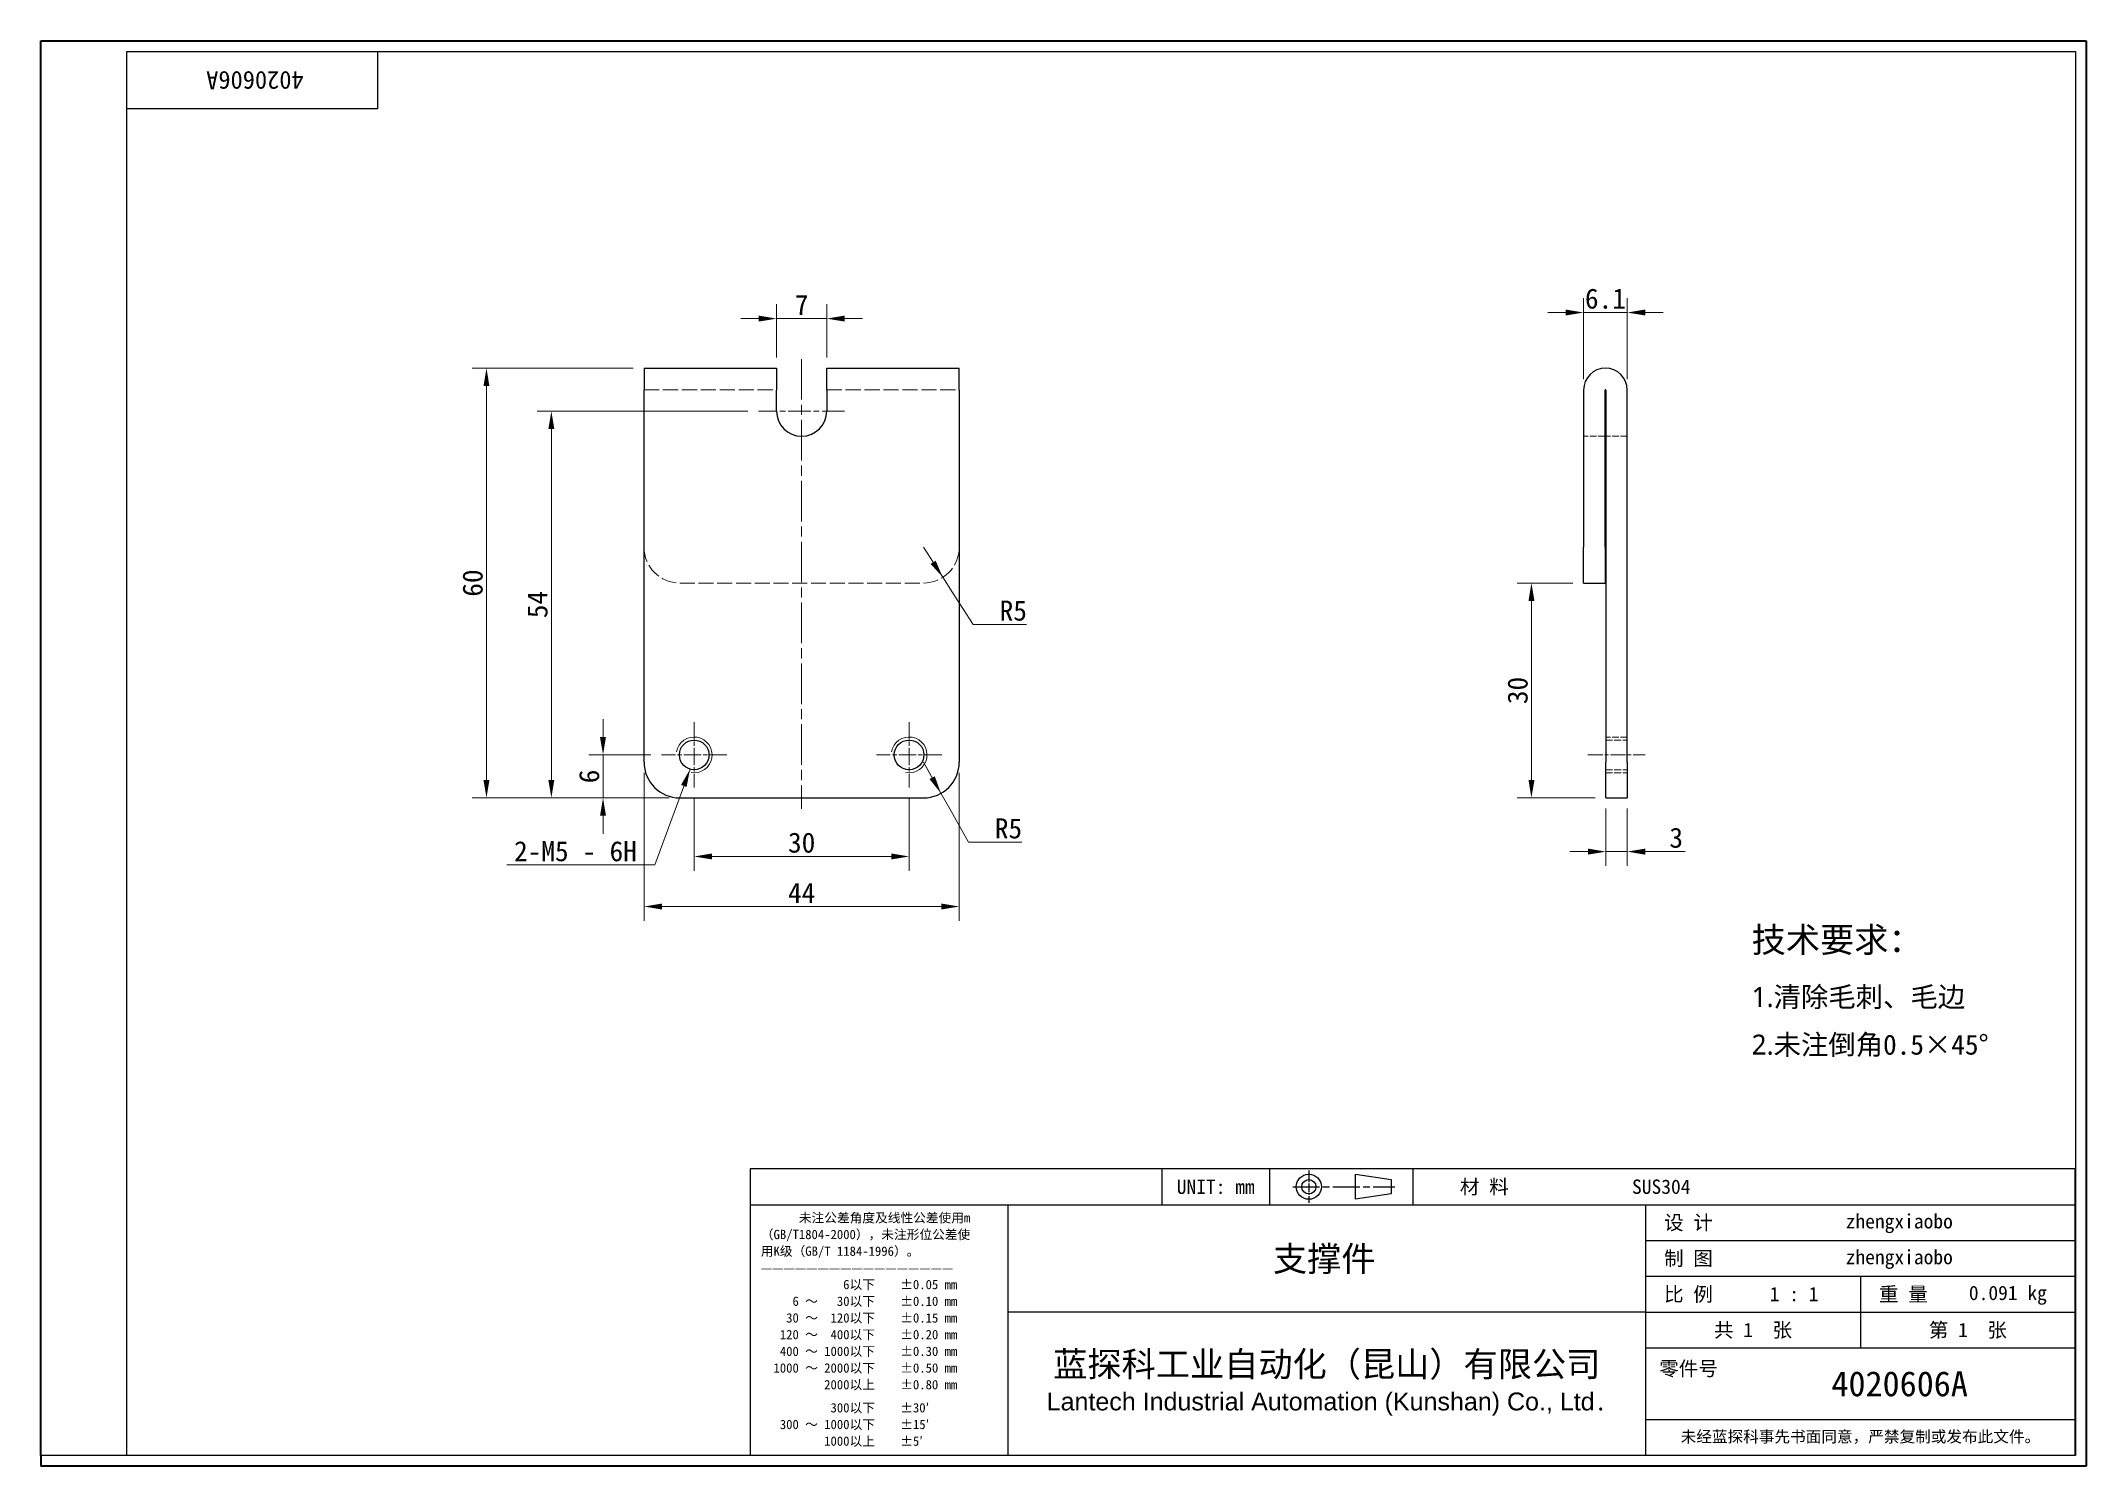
# Model space of a CAD drawing. Header units: millimetres. Extents: x 6 to 292, y 5 to 205.
import ezdxf
from ezdxf.enums import TextEntityAlignment as Align

# ---------------------------------------------------------------- set-up
doc = ezdxf.new("R2010")
doc.units = ezdxf.units.MM
doc.linetypes.add('CHAIN', pattern=[0.3543, 0.2362, -0.0295, 0.0591, -0.0295])
doc.linetypes.add('DASHED', pattern=[0.2067, 0.1654, -0.0413])
for name, color, linetype, lineweight in [('1', 7, 'Continuous', 18), ('可见 (ISO)', 7, 'Continuous', 25), ('可见窄的 (ISO)', 7, 'Continuous', 18), ('图框 (ISO)', 7, 'Continuous', 35), ('标题 (ISO)', 7, 'Continuous', 25)]:
    doc.layers.add(name, color=color, linetype=linetype, lineweight=lineweight)
for name, color, linetype, lineweight, true_color in [('中心标记 (ISO)', 1, 'CHAIN', 18, 0xff0000), ('中心线 (ISO)', 1, 'CHAIN', 18, 0xff0000), ('尺寸 (ISO)', 7, 'Continuous', 18, 0x008000), ('符号 (ISO)', 7, 'Continuous', 18, 0x008000), ('隐藏 (ISO)', 5, 'DASHED', 18, 0x0000ff)]:
    doc.layers.add(name, color=color, linetype=linetype, lineweight=lineweight, true_color=true_color)
doc.styles.add('文本样式164', font='SimSun.ttf')
doc.styles.add('文本样式165', font='SimSun.ttf')
doc.styles.add('文本样式74', font='SimSun.ttf')
doc.styles.add('最新国标', font='simfang.ttf')
doc.styles.add('注释文本 (ISO)', font='simfang.ttf')
doc.dimstyles.new('默认 (GB)', dxfattribs={"dimtxt": 2.8, "dimasz": 2.5, "dimexe": 2, "dimexo": 1.5, "dimgap": 0.5, "dimtad": 1, "dimtoh": 1, "dimdsep": 46, "dimtxsty": '最新国标', "dimcen": 0.09, "dimdle": 10, "dimclrd": 256, "dimclre": 256, "dimclrt": 256, "dimaunit": 1, "dimadec": 3, "dimazin": 2, "dimtfac": 0.535714, "dimtmove": 0, "dimatfit": 3, "dimfxl": 0, "dimtolj": 1, "dimtzin": 0, "dimlwd": -1, "dimlwe": -1, "dimarcsym": 0})
doc.dimstyles.new('默认 (GB)$7', dxfattribs={"dimtxt": 2.8, "dimasz": 2.5, "dimexe": 2, "dimexo": 1.5, "dimgap": 0.5, "dimtad": 1, "dimtoh": 1, "dimdsep": 46, "dimtxsty": '最新国标', "dimcen": 0.09, "dimdle": 10, "dimclrd": 256, "dimclre": 256, "dimclrt": 256, "dimaunit": 1, "dimadec": 3, "dimazin": 2, "dimtfac": 0.535714, "dimtmove": 0, "dimatfit": 3, "dimfxl": 0, "dimtolj": 1, "dimtzin": 0, "dimlwd": -1, "dimlwe": -1, "dimarcsym": 0})

# ---------------------------------------------------------------- blocks, each defined once
blk = doc.blocks.new('图框 最新国标')
at = {"layer": '图框 (ISO)'}
for p, q in [((6, 7), (6, 204.5)), ((6, 204.5), (291.5, 204.5)), ((291.5, 204.5), (291.5, 5.5)), ((6, 7), (6, 5.5)), ((6, 7), (6, 5.5)), ((291.5, 5.5), (6, 5.5))]:
    blk.add_line(p, q, dxfattribs=at)
at = {"layer": '图框 (ISO)', "color": 7, "linetype": 'Continuous', "lineweight": 25}
for p, q in [((18, 203), (290, 203)), ((18, 7), (18, 203)), ((18, 203), (290, 203)), ((53, 203), (53, 195)), ((290, 203), (290, 7)), ((290, 203), (290, 7)), ((53, 195), (18, 195)), ((290, 7), (6, 7)), ((290, 7), (18, 7))]:
    blk.add_line(p, q, dxfattribs=at)
at = {"layer": '图框 (ISO)', "style": '文本样式74'}
blk.add_attdef('零件代号_001', (42.68, 200.25), '', height=2.5, rotation=180, dxfattribs=at)
blk = doc.blocks.new('标题栏 最新国标')
at = {"layer": '标题 (ISO)'}
for p, q in [((381.98, -183.84), (196.98, -183.84)), ((196.98, -183.84), (196.98, -223.84)), ((254.48, -183.84), (254.48, -188.84)), ((269.48, -183.84), (269.48, -188.84)), ((281.48, -188.09), (281.48, -184.59)), ((281.48, -184.59), (286.48, -185.34)), ((286.48, -185.34), (286.48, -187.34)), ((289.48, -183.84), (289.48, -188.84)), ((381.98, -223.84), (381.98, -183.84)), ((383.48, -183.84), (383.48, -225.34)), ((286.48, -187.34), (281.48, -188.09)), ((196.98, -188.84), (381.98, -188.84)), ((232.98, -188.84), (232.98, -223.84)), ((321.98, -188.84), (321.98, -223.84)), ((321.98, -193.84), (381.98, -193.84)), ((321.98, -198.84), (381.98, -198.84)), ((351.98, -198.84), (351.98, -208.84)), ((321.98, -203.84), (232.98, -203.84)), ((321.98, -203.84), (381.98, -203.84)), ((321.98, -208.84), (381.98, -208.84)), ((321.98, -218.84), (381.98, -218.84)), ((196.98, -223.84), (381.98, -223.84)), ((383.48, -225.34), (196.98, -225.34))]:
    blk.add_line(p, q, dxfattribs=at)
at = {"layer": '标题 (ISO)', "linetype": 'CHAIN', "ltscale": 5.000333}
blk.add_line((274.98, -184.09), (274.98, -188.59), dxfattribs=at)
at = {"layer": '标题 (ISO)', "linetype": 'CHAIN', "ltscale": 15.834605}
blk.add_line((272.73, -186.34), (286.98, -186.34), dxfattribs=at)
at = {"layer": '标题 (ISO)'}
for radius in [1.75, 1]:
    blk.add_circle((274.98, -186.34), radius, dxfattribs=at)
at = {"layer": '1', "style": '文本样式164'}
for s, p in [('UNIT: mm', (261.98, -186.34)), ('材 料', (299.48, -186.34)), ('设 计', (327.98, -191.34)), ('制 图', (327.98, -196.34)), ('比 例', (327.98, -201.34)), ('重 量', (357.98, -201.34)), ('共 1  张', (336.98, -206.34)), ('第 1  张', (366.98, -206.34))]:
    blk.add_text(s, height=2, dxfattribs=at).set_placement(p, align=Align.MIDDLE_CENTER)
at = {"layer": '标题 (ISO)', "char_height": 2, "style": '注释文本 (ISO)'}
for s, insert, attachment_point, line_spacing_factor in [('{\\fSimSun|b0|i0|c134|p2;\\H0.65x;      未注公差角度及线性公差使用m\\P（GB/T1804-2000），未注形位公差使\\P用K级（GB/T 1184-1996）。\\P—————————————————\\P             6以下    ±0.05 mm\\P     6 ～   30以下    ±0.10 mm\\P    30 ～  120以下    ±0.15 mm\\P   120 ～  400以下    ±0.20 mm\\P   400 ～ 1000以下    ±0.30 mm\\P  1000 ～ 2000以下    ±0.50 mm\\P          2000以上    ±0.80 mm\\P\\H0.38462x;\\P\\H2.6x;           300以下    ±30′\\P   300 ～ 1000以下    ±15′\\P          1000以上    ±5′}', (198.48, -206.34), 4, 1.075116), ('{\\fMicrosoft YaHei|b0|i0|c134|p34;\\H1.75x;蓝探科工业自动化（昆山）有限公司\\P\\fArial|b0|i0|c0|p34;\\H0.71429x;Lantech Industrial Automation (Kunshan) Co., Ltd\\fFangSong|b0|i0|c134|p49;.\\H1.15195x; }', (277.48, -213.84), 5, 0.978695)]:
    blk.add_mtext(s, dxfattribs=dict(at, insert=insert, attachment_point=attachment_point, line_spacing_factor=line_spacing_factor))
at = {"layer": '标题 (ISO)', "attachment_point": 5, "style": '注释文本 (ISO)'}
for s, insert, char_height in [('\\fFangSong|b0|i0;零件号', (327.98, -211.84), 2), ('\\fSimSun|b0|i0;{\\H1.6000;未经蓝探科事先书面同意，严禁复制或发布此文件。}', (351.98, -221.34), 1.6)]:
    blk.add_mtext(s, dxfattribs=dict(at, insert=insert, char_height=char_height))
at = {"layer": '标题 (ISO)'}
for tag, p, height, style in [('材料_001', (320.09, -187.33), 2, '注释文本 (ISO)'), ('设计人_001', (349.92, -192.16), 2, '注释文本 (ISO)'), ('库存编号_001', (269.97, -198.14), 3.5, '文本样式165'), ('设计人_001', (349.92, -197.16), 2, '注释文本 (ISO)'), ('视图比例_001', (339.32, -202.33), 2, '注释文本 (ISO)'), ('质量\\P3;_001', (367.12, -202.16), 2, '注释文本 (ISO)'), ('零件代号_001', (347.93, -215.59), 3.5, '文本样式165')]:
    blk.add_attdef(tag, p, '', height=height, dxfattribs=dict(at, style=style))
blk = doc.blocks.new('*D5')
at = {"layer": 'Defpoints', "color": 0, "transparency": 16777216}
for p in [(97.2, 100.23), (127.2, 100.23), (127.2, 90.62)]:
    blk.add_point(p, dxfattribs=at)
at = {"layer": '尺寸 (ISO)', "color": 116, "true_color": 0x00803f, "transparency": 16777216}
for p, q in [((97.2, 98.73), (97.2, 88.62)), ((127.2, 98.73), (127.2, 88.62)), ((99.7, 90.62), (124.7, 90.62))]:
    blk.add_line(p, q, dxfattribs=at)
for points in [[(99.7, 91.04), (99.7, 90.21), (97.2, 90.62)], [(124.7, 91.04), (124.7, 90.21), (127.2, 90.62)]]:
    blk.add_solid(points, dxfattribs=at)
at = {"layer": '尺寸 (ISO)', "transparency": 16777216, "insert": (112.2, 92.54), "char_height": 2.8, "attachment_point": 5, "style": '最新国标'}
blk.add_mtext('\\A1;30', dxfattribs=at)
blk = doc.blocks.new('*D6')
at = {"layer": 'Defpoints', "color": 0, "transparency": 16777216}
for p in [(84.47, 104.8), (92.63, 104.8), (95.2, 98.8)]:
    blk.add_point(p, dxfattribs=at)
at = {"layer": '尺寸 (ISO)', "color": 116, "true_color": 0x00803f, "transparency": 16777216}
for p, q in [((84.47, 107.3), (84.47, 109.8)), ((91.13, 104.8), (82.47, 104.8)), ((84.47, 104.8), (84.47, 102.3)), ((84.47, 101.3), (84.47, 102.3)), ((84.47, 98.8), (84.47, 101.3)), ((93.7, 98.8), (82.47, 98.8)), ((84.47, 96.3), (84.47, 93.8))]:
    blk.add_line(p, q, dxfattribs=at)
for points in [[(84.05, 107.3), (84.88, 107.3), (84.47, 104.8)], [(84.05, 96.3), (84.88, 96.3), (84.47, 98.8)]]:
    blk.add_solid(points, dxfattribs=at)
at = {"layer": '尺寸 (ISO)', "transparency": 16777216, "insert": (82.55, 101.8), "char_height": 2.8, "attachment_point": 5, "rotation": 90, "style": '最新国标'}
blk.add_mtext('\\A1;6', dxfattribs=at)
blk = doc.blocks.new('*D7')
at = {"layer": 'Defpoints', "color": 0, "transparency": 16777216}
for p in [(77.26, 152.8), (106.2, 152.8), (95.2, 98.8)]:
    blk.add_point(p, dxfattribs=at)
at = {"layer": '尺寸 (ISO)', "color": 116, "true_color": 0x00803f, "transparency": 16777216}
for p, q in [((104.7, 152.8), (75.26, 152.8)), ((77.26, 101.3), (77.26, 150.3)), ((93.7, 98.8), (75.26, 98.8))]:
    blk.add_line(p, q, dxfattribs=at)
for points in [[(76.84, 150.3), (77.67, 150.3), (77.26, 152.8)], [(76.84, 101.3), (77.67, 101.3), (77.26, 98.8)]]:
    blk.add_solid(points, dxfattribs=at)
at = {"layer": '尺寸 (ISO)', "transparency": 16777216, "insert": (75.34, 125.8), "char_height": 2.8, "attachment_point": 5, "rotation": 90, "style": '最新国标'}
blk.add_mtext('\\A1;54', dxfattribs=at)
blk = doc.blocks.new('*D8')
at = {"layer": 'Defpoints', "color": 0, "transparency": 16777216}
for p in [(68.2, 158.8), (90.2, 158.8), (95.2, 98.8)]:
    blk.add_point(p, dxfattribs=at)
at = {"layer": '尺寸 (ISO)', "color": 116, "true_color": 0x00803f, "transparency": 16777216}
for p, q in [((88.7, 158.8), (66.2, 158.8)), ((68.2, 101.3), (68.2, 156.3)), ((93.7, 98.8), (66.2, 98.8))]:
    blk.add_line(p, q, dxfattribs=at)
for points in [[(67.78, 156.3), (68.61, 156.3), (68.2, 158.8)], [(67.78, 101.3), (68.61, 101.3), (68.2, 98.8)]]:
    blk.add_solid(points, dxfattribs=at)
at = {"layer": '尺寸 (ISO)', "transparency": 16777216, "insert": (66.28, 128.8), "char_height": 2.8, "attachment_point": 5, "rotation": 90, "style": '最新国标'}
blk.add_mtext('\\A1;60', dxfattribs=at)
blk = doc.blocks.new('*D9')
at = {"layer": 'Defpoints', "color": 0, "transparency": 16777216}
for p in [(90.2, 103.8), (134.2, 103.8), (134.2, 83.63)]:
    blk.add_point(p, dxfattribs=at)
at = {"layer": '尺寸 (ISO)', "color": 116, "true_color": 0x00803f, "transparency": 16777216}
for p, q in [((90.2, 102.3), (90.2, 81.63)), ((134.2, 102.3), (134.2, 81.63)), ((92.7, 83.63), (131.7, 83.63))]:
    blk.add_line(p, q, dxfattribs=at)
for points in [[(92.7, 84.05), (92.7, 83.22), (90.2, 83.63)], [(131.7, 84.05), (131.7, 83.22), (134.2, 83.63)]]:
    blk.add_solid(points, dxfattribs=at)
at = {"layer": '尺寸 (ISO)', "transparency": 16777216, "insert": (112.2, 85.53), "char_height": 2.8, "attachment_point": 5, "style": '最新国标'}
blk.add_mtext('\\A1;44', dxfattribs=at)
blk = doc.blocks.new('*D10')
at = {"layer": 'Defpoints', "color": 0, "transparency": 16777216}
for p in [(129.2, 103.8), (131.64, 99.44)]:
    blk.add_point(p, dxfattribs=at)
at = {"layer": '尺寸 (ISO)', "color": 116, "true_color": 0x00803f, "transparency": 16777216}
for p, q in [((129.2, 103.8), (131.64, 99.44)), ((130.42, 101.62), (129.2, 103.8)), ((131.64, 99.44), (132.86, 97.26)), ((135.47, 92.61), (132.86, 97.26)), ((142.93, 92.61), (135.47, 92.61))]:
    blk.add_line(p, q, dxfattribs=at)
blk.add_solid([(130.78, 101.82), (130.05, 101.42), (131.64, 99.44)], dxfattribs=at)
at = {"layer": '尺寸 (ISO)', "transparency": 16777216, "insert": (141.07, 94.52), "char_height": 2.8, "attachment_point": 5, "style": '最新国标'}
blk.add_mtext('\\A1;R5', dxfattribs=at)
blk = doc.blocks.new('*D11')
at = {"layer": 'Defpoints', "color": 0, "transparency": 16777216}
for p in [(115.7, 165.72), (108.7, 158.8), (115.7, 158.8)]:
    blk.add_point(p, dxfattribs=at)
at = {"layer": '尺寸 (ISO)', "color": 116, "true_color": 0x00803f, "transparency": 16777216}
for p, q in [((106.2, 165.72), (103.7, 165.72)), ((108.7, 160.3), (108.7, 167.72)), ((108.7, 165.72), (111.2, 165.72)), ((111.2, 165.72), (113.2, 165.72)), ((115.7, 165.72), (113.2, 165.72)), ((115.7, 160.3), (115.7, 167.72)), ((118.2, 165.72), (120.7, 165.72))]:
    blk.add_line(p, q, dxfattribs=at)
for points in [[(106.2, 166.14), (106.2, 165.31), (108.7, 165.72)], [(118.2, 166.14), (118.2, 165.31), (115.7, 165.72)]]:
    blk.add_solid(points, dxfattribs=at)
at = {"layer": '尺寸 (ISO)', "transparency": 16777216, "insert": (112.2, 167.64), "char_height": 2.8, "attachment_point": 5, "style": '最新国标'}
blk.add_mtext('\\A1;7', dxfattribs=at)
blk = doc.blocks.new('*D12')
at = {"layer": 'Defpoints', "color": 0, "transparency": 16777216}
for p in [(224.45, 98.8), (227.45, 98.8), (227.45, 91.3)]:
    blk.add_point(p, dxfattribs=at)
at = {"layer": '尺寸 (ISO)', "color": 116, "true_color": 0x00803f, "transparency": 16777216}
for p, q in [((224.45, 97.3), (224.45, 89.3)), ((227.45, 97.3), (227.45, 89.3)), ((221.95, 91.3), (219.45, 91.3)), ((224.45, 91.3), (227.45, 91.3)), ((229.95, 91.3), (235.55, 91.3))]:
    blk.add_line(p, q, dxfattribs=at)
for points in [[(221.95, 91.72), (221.95, 90.88), (224.45, 91.3)], [(229.95, 91.72), (229.95, 90.88), (227.45, 91.3)]]:
    blk.add_solid(points, dxfattribs=at)
at = {"layer": '尺寸 (ISO)', "transparency": 16777216, "insert": (234.28, 93.22), "char_height": 2.8, "attachment_point": 5, "style": '最新国标'}
blk.add_mtext('\\A1;3', dxfattribs=at)
blk = doc.blocks.new('*D13')
at = {"layer": 'Defpoints', "color": 0, "transparency": 16777216}
for p in [(214.07, 128.8), (221.35, 128.8), (224.45, 98.8)]:
    blk.add_point(p, dxfattribs=at)
at = {"layer": '尺寸 (ISO)', "color": 116, "true_color": 0x00803f, "transparency": 16777216}
for p, q in [((219.85, 128.8), (212.07, 128.8)), ((214.07, 101.3), (214.07, 126.3)), ((222.95, 98.8), (212.07, 98.8))]:
    blk.add_line(p, q, dxfattribs=at)
for points in [[(213.66, 126.3), (214.49, 126.3), (214.07, 128.8)], [(213.66, 101.3), (214.49, 101.3), (214.07, 98.8)]]:
    blk.add_solid(points, dxfattribs=at)
at = {"layer": '尺寸 (ISO)', "transparency": 16777216, "insert": (212.16, 113.8), "char_height": 2.8, "attachment_point": 5, "rotation": 90, "style": '最新国标'}
blk.add_mtext('\\A1;30', dxfattribs=at)
blk = doc.blocks.new('*D14')
at = {"layer": 'Defpoints', "color": 0, "transparency": 16777216}
for p in [(221.35, 166.57), (221.35, 155.75), (227.45, 155.75)]:
    blk.add_point(p, dxfattribs=at)
at = {"layer": '尺寸 (ISO)', "color": 116, "true_color": 0x00803f, "transparency": 16777216}
for p, q in [((221.35, 157.25), (221.35, 168.57)), ((227.45, 157.25), (227.45, 168.57)), ((218.85, 166.57), (216.35, 166.57)), ((221.35, 166.57), (223.85, 166.57)), ((224.95, 166.57), (223.85, 166.57)), ((227.45, 166.57), (224.95, 166.57)), ((229.95, 166.57), (232.45, 166.57))]:
    blk.add_line(p, q, dxfattribs=at)
for points in [[(218.85, 166.99), (218.85, 166.16), (221.35, 166.57)], [(229.95, 166.99), (229.95, 166.16), (227.45, 166.57)]]:
    blk.add_solid(points, dxfattribs=at)
at = {"layer": '尺寸 (ISO)', "transparency": 16777216, "insert": (224.4, 168.5), "char_height": 2.8, "attachment_point": 5, "style": '最新国标'}
blk.add_mtext('\\A1;6.1', dxfattribs=at)
blk = doc.blocks.new('*D15')
at = {"layer": 'Defpoints', "color": 0, "transparency": 16777216}
for p in [(129.2, 133.8), (131.9, 129.6)]:
    blk.add_point(p, dxfattribs=at)
at = {"layer": '尺寸 (ISO)', "color": 116, "true_color": 0x00803f, "transparency": 16777216}
for p, q in [((129.2, 133.8), (131.9, 129.6)), ((130.55, 131.7), (129.2, 133.8)), ((131.9, 129.6), (133.25, 127.49)), ((136.14, 123.01), (133.25, 127.49)), ((143.59, 123.01), (136.14, 123.01))]:
    blk.add_line(p, q, dxfattribs=at)
blk.add_solid([(130.9, 131.92), (130.2, 131.47), (131.9, 129.6)], dxfattribs=at)
at = {"layer": '尺寸 (ISO)', "transparency": 16777216, "insert": (141.74, 124.93), "char_height": 2.8, "attachment_point": 5, "style": '最新国标'}
blk.add_mtext('\\A1;R5', dxfattribs=at)

msp = doc.modelspace()

# ---------------------------------------------------------------- linework, layer by layer
at = {"layer": '中心标记 (ISO)', "ltscale": 23.990969}
msp.add_line((112.1952, 160.0727), (112.1952, 97.2955), dxfattribs=at)
at = {"layer": '中心标记 (ISO)', "ltscale": 13.334389}
msp.add_line((118.1952, 152.7998), (106.1952, 152.7998), dxfattribs=at)
at = {"layer": '中心标记 (ISO)', "ltscale": 10.149669}
for p, q in [((97.1952, 109.3668), (97.1952, 100.2328)), ((127.1952, 109.3668), (127.1952, 100.2328)), ((101.7622, 104.7998), (92.6282, 104.7998)), ((131.7622, 104.7998), (122.6282, 104.7998))]:
    msp.add_line(p, q, dxfattribs=at)
at = {"layer": '中心线 (ISO)', "ltscale": 8.88956}
msp.add_line((221.954, 104.7998), (229.954, 104.7998), dxfattribs=at)
at = {"layer": '可见 (ISO)'}
for p, q in [((90.1952, 158.7998), (90.1952, 155.7498)), ((90.1952, 158.7998), (108.6952, 158.7998)), ((108.6952, 158.7998), (108.6952, 155.7498)), ((115.6952, 158.7998), (134.1952, 158.7998)), ((115.6952, 155.7498), (115.6952, 158.7998)), ((134.1952, 155.7498), (134.1952, 158.7998)), ((90.1952, 103.7998), (90.1952, 155.7498)), ((108.6952, 152.7998), (108.6952, 155.7498)), ((115.6952, 155.7498), (115.6952, 152.7998)), ((134.1952, 155.7498), (134.1952, 103.7998)), ((221.354, 155.7498), (221.354, 133.7998)), ((224.354, 133.7998), (224.354, 155.7498)), ((224.454, 155.7498), (224.454, 103.7998)), ((227.454, 103.7998), (227.454, 155.7498)), ((221.354, 128.7998), (221.354, 133.7998)), ((224.354, 133.7998), (224.354, 128.7998)), ((221.354, 128.7998), (224.354, 128.7998)), ((224.454, 98.7998), (224.454, 103.7998)), ((227.454, 103.7998), (227.454, 98.7998)), ((95.1952, 98.7998), (129.1952, 98.7998)), ((224.454, 98.7998), (227.454, 98.7998))]:
    msp.add_line(p, q, dxfattribs=at)
for centre in [(97.1952, 104.7998), (127.1952, 104.7998)]:
    msp.add_circle(centre, 2.067, dxfattribs=at)
for centre, radius, start, end in [((224.404, 155.7498), 3.05, 0, 180), ((224.404, 155.7498), 0.05, 0, 180), ((112.1952, 152.7998), 3.5, 180, 0), ((95.1952, 103.7998), 5, 180, 270), ((129.1952, 103.7998), 5, 270, 0)]:
    msp.add_arc(centre, radius, start, end, dxfattribs=at)
at = {"layer": '可见窄的 (ISO)'}
for centre in [(97.1952, 104.7998), (127.1952, 104.7998)]:
    msp.add_arc(centre, 2.5, 260, 170, dxfattribs=at)
at = {"layer": '隐藏 (ISO)', "ltscale": 12.785956}
for p, q in [((90.1952, 155.7998), (108.6952, 155.7998)), ((115.6952, 155.7998), (134.1952, 155.7998))]:
    msp.add_line(p, q, dxfattribs=at)
at = {"layer": '隐藏 (ISO)', "ltscale": 5.71399}
for p, q in [((224.354, 149.2998), (221.354, 149.2998)), ((227.454, 149.2998), (224.454, 149.2998)), ((227.454, 107.2998), (224.454, 107.2998)), ((224.454, 106.8668), (227.454, 106.8668)), ((224.454, 102.7328), (227.454, 102.7328)), ((224.454, 102.2998), (227.454, 102.2998))]:
    msp.add_line(p, q, dxfattribs=at)
at = {"layer": '隐藏 (ISO)', "ltscale": 12.653046}
msp.add_line((95.1952, 128.7998), (129.1952, 128.7998), dxfattribs=at)
at = {"layer": '隐藏 (ISO)', "ltscale": 12.665669}
for centre, start, end in [((95.1952, 133.7998), 180, 270), ((129.1952, 133.7998), 270, 0)]:
    msp.add_arc(centre, 5, start, end, dxfattribs=at)

# ---------------------------------------------------------------- block references
msp.add_blockref('图框 最新国标', (0, 0)).add_auto_attribs({'零件代号_001': '4020606A'})
ref = msp.add_blockref('标题栏 最新国标', (-91.9825, 230.8443))
ref.add_attrib('零件代号_001', '4020606A', (255.9497, 15.25), dxfattribs={"layer": '标题 (ISO)', "height": 3.5, "style": '文本样式165'})
ref.add_attrib('库存编号_001', '支撑件', (177.9916, 32.7011), dxfattribs={"layer": '标题 (ISO)', "height": 3.5, "style": '文本样式165'})
ref.add_attrib('质量\\P3;_001', '0.091 kg', (275.1371, 28.6829), dxfattribs={"layer": '标题 (ISO)', "height": 2, "style": '注释文本 (ISO)'})
ref.add_attrib('视图比例_001', '1 : 1', (247.3371, 28.5171), dxfattribs={"layer": '标题 (ISO)', "height": 2, "style": '注释文本 (ISO)'})
ref.add_attrib('设计人_001', 'zhengxiaobo', (257.9371, 38.6829), dxfattribs={"layer": '标题 (ISO)', "height": 2, "style": '注释文本 (ISO)'})
ref.add_attrib('设计人_001', 'zhengxiaobo', (257.9371, 33.6829), dxfattribs={"layer": '标题 (ISO)', "height": 2, "style": '注释文本 (ISO)'})
ref.add_attrib('材料_001', 'SUS304', (228.1114, 43.5114), dxfattribs={"layer": '标题 (ISO)', "height": 2, "style": '注释文本 (ISO)'})

# ---------------------------------------------------------------- texts
at = {"layer": '符号 (ISO)'}
for s, insert, char_height, width, attachment_point, line_spacing_factor, style in [('2-M5 - 6H', (89.1935, 89.9136), 2.8, 19.05179, 9, 0.49, '最新国标'), ('{\\H1.75x;技术要求：\\P\\fSegoe UI|b0|i0|c134|p34;\\H0.8x;1.\\fFangSong|b0|i0|c134|p49;清除毛刺、毛边\\P\\fSegoe UI|b0|i0|c134|p34;2.\\fFangSong|b0|i0|c134|p49;未注倒角\\fSimSun|b0|i0|c134|p2;0.5×\\f仿宋_GB2312|b0|i0|c134|p0;45°}', (244.8155, 71.6796), 2, 42.666669, 4, 1.428116, '注释文本 (ISO)')]:
    msp.add_mtext(s, dxfattribs=dict(at, insert=insert, char_height=char_height, width=width, attachment_point=attachment_point, line_spacing_factor=line_spacing_factor, style=style))

# ---------------------------------------------------------------- dimensions: what is measured, and where the dimension line sits
at = {"layer": '尺寸 (ISO)', "color": 116, "true_color": 0x00803f}
for base, p1, p2, override, picture, middle in [((115.6952, 165.7232), (108.6952, 158.7998), (115.6952, 158.7998), {"dimgap": 0.5, "dimtoh": 0, "dimdec": 2, "dimtol": 0, "dimlim": 0, "dimtp": 0, "dimtm": 0, "dimtdec": 2, "dimtofl": 0}, '*D11', (112.1952, 165.7232)), ((221.354, 166.5725), (227.454, 155.7498), (221.354, 155.7498), {"dimgap": 0.5, "dimtoh": 0, "dimdec": 2, "dimtol": 0, "dimlim": 0, "dimtp": 0, "dimtm": 0, "dimtdec": 2, "dimtofl": 0}, '*D14', (224.404, 166.5725)), ((134.1952, 83.6337), (90.1952, 103.7998), (134.1952, 103.7998), {"dimgap": 0.5, "dimtoh": 0, "dimdec": 2, "dimtol": 0, "dimlim": 0, "dimtp": 0, "dimtm": 0, "dimtdec": 2, "dimtofl": 0, "dimatfit": 1}, '*D9', (112.1952, 83.6337))]:
    dim = msp.add_linear_dim(base=base, p1=p1, p2=p2, dimstyle='默认 (GB)', override=override, dxfattribs=at)
    dim.commit()
    dim.dimension.update_dxf_attribs({"geometry": picture, "text_midpoint": middle, "dimtype": 160})
for base, p1, p2, angle, override, picture, middle in [((68.1952, 158.7998), (95.1952, 98.7998), (90.1952, 158.7998), 270, {"dimgap": 0.5, "dimtoh": 0, "dimdec": 2, "dimtol": 0, "dimlim": 0, "dimtp": 0, "dimtm": 0, "dimtdec": 2, "dimtofl": 0, "dimatfit": 1}, '*D8', (68.1952, 128.7998)), ((77.2566, 152.7998), (95.1952, 98.7998), (106.1952, 152.7998), 270, {"dimgap": 0.5, "dimtoh": 0, "dimdec": 2, "dimtol": 0, "dimlim": 0, "dimtp": 0, "dimtm": 0, "dimtdec": 2, "dimtofl": 0, "dimatfit": 1}, '*D7', (77.2566, 125.7998)), ((214.0744, 128.7998), (224.454, 98.7998), (221.354, 128.7998), 270, {"dimgap": 0.5, "dimtoh": 0, "dimdec": 2, "dimtol": 0, "dimlim": 0, "dimtp": 0, "dimtm": 0, "dimtdec": 2, "dimtofl": 0, "dimatfit": 1}, '*D13', (214.0744, 113.7998)), ((84.4681, 104.7998), (95.1952, 98.7998), (92.6282, 104.7998), 270, {"dimgap": 0.5, "dimtoh": 0, "dimdec": 2, "dimtol": 0, "dimlim": 0, "dimtp": 0, "dimtm": 0, "dimtdec": 2, "dimtofl": 0}, '*D6', (84.4681, 101.7998)), ((127.1952, 90.622), (97.1952, 100.2328), (127.1952, 100.2328), 180, {"dimgap": 0.5, "dimtoh": 0, "dimdec": 2, "dimtol": 0, "dimlim": 0, "dimtp": 0, "dimtm": 0, "dimtdec": 2, "dimtofl": 0, "dimatfit": 1}, '*D5', (112.1952, 90.622)), ((227.454, 91.2998), (224.454, 98.7998), (227.454, 98.7998), 180, {"dimgap": 0.5, "dimtoh": 0, "dimdec": 2, "dimtol": 0, "dimlim": 0, "dimtp": 0, "dimtm": 0, "dimtdec": 2, "dimtofl": 1, "dimatfit": 1}, '*D12', (234.2769, 91.2998))]:
    dim = msp.add_linear_dim(base=base, p1=p1, p2=p2, angle=angle, dimstyle='默认 (GB)', override=override, dxfattribs=at)
    dim.commit()
    dim.dimension.update_dxf_attribs({"geometry": picture, "text_midpoint": middle, "dimtype": 160})
for center, mpoint, picture, middle in [((129.1952, 133.7998), (131.9009, 129.5952), '*D15', (141.735, 123.009)), ((129.1952, 103.7998), (131.6416, 99.4392), '*D10', (141.0697, 92.6088))]:
    dim = msp.add_radius_dim(center=center, mpoint=mpoint, dimstyle='默认 (GB)', override={"dimgap": 0.5, "dimtih": 1, "dimdec": 2, "dimlfac": 1, "dimcen": 0, "dimtol": 0, "dimlim": 0, "dimtp": 0, "dimtm": 0, "dimtdec": 2}, dxfattribs=at)
    dim.commit()
    dim.dimension.update_dxf_attribs({"geometry": picture, "text_midpoint": middle, "dimtype": 164})

# ---------------------------------------------------------------- leaders
at = {"layer": '符号 (ISO)', "annotation_type": 0, "has_hookline": 1, "hookline_direction": 1, "text_width": 18.144}
msp.add_leader([(96.6147, 102.816), (91.6935, 89.4469), (89.1935, 89.4469)], dimstyle='默认 (GB)$7', override={"dimgap": 0, "dimtad": 1}, dxfattribs=at)

doc.saveas('drawing.dxf')
